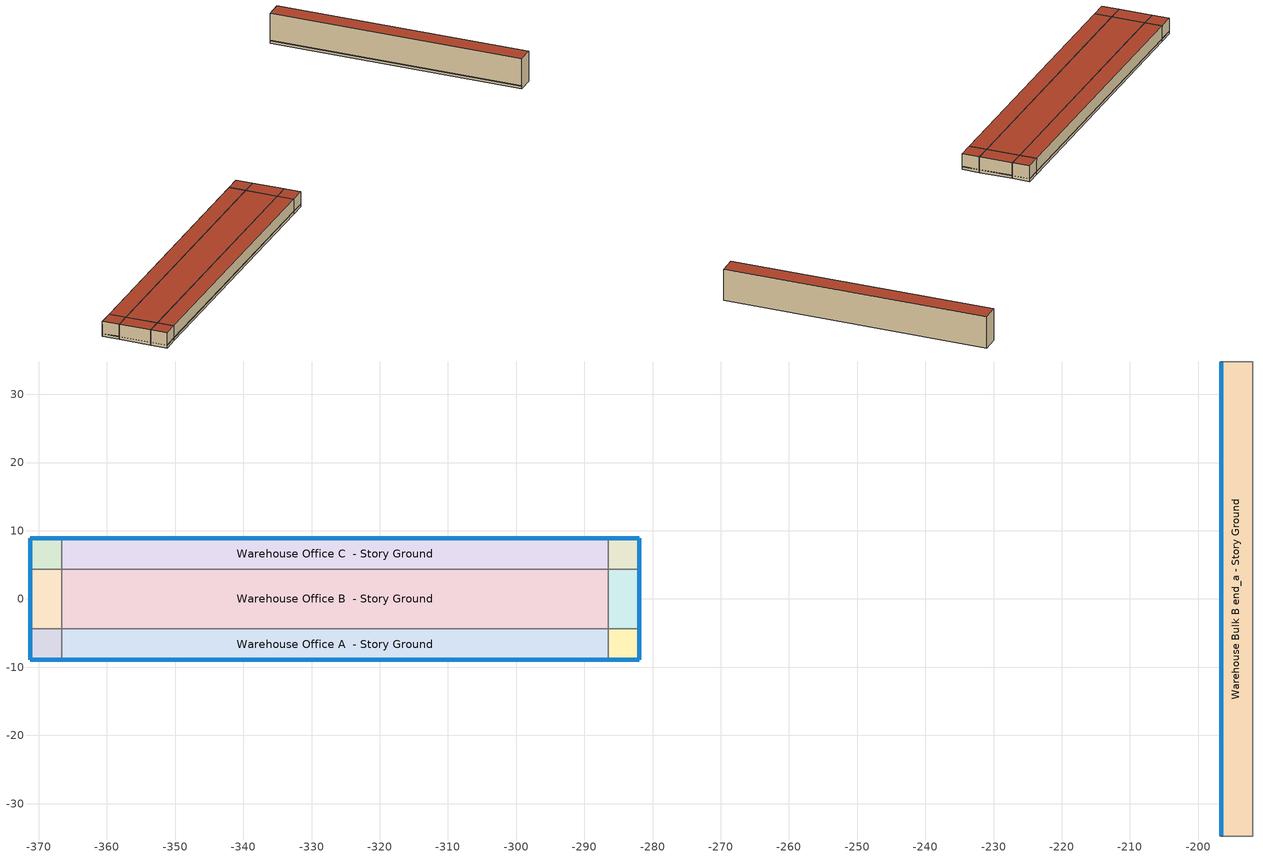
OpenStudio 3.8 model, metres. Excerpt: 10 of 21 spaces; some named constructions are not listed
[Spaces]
Warehouse Bulk B end_a - Story Ground
 floor ground (Foundation F 126 Perim 695 Area 31774): -196.6,-34.75 -196.6,34.75 -192.03,34.75 -192.03,-34.75 z0
 wall outside: -196.6,34.75 -196.6,-34.75 z0:8.53
 wall to Warehouse Bulk C end_a - Story Ground: -192.03,34.75 -196.6,34.75 z0:8.53
 wall to Warehouse Bulk B  - Story Ground: -192.03,-34.75 -192.03,34.75 z0:8.53
 wall to Warehouse Bulk A end_a - Story Ground: -196.6,-34.75 -192.03,-34.75 z0:8.53
 window (Window U-0.91 SHGC 0.68): -196.6,34.72 -196.6,-34.72 z0.76:0.85
 roof outside: -192.03,-34.75 -192.03,34.75 -196.6,34.75 -196.6,-34.75 z8.53
Warehouse Office A end_a - Story Ground
 floor ground (Foundation F 126 Perim 914 Area 209): -371.2,-8.93 -371.2,-4.35 -366.63,-4.35 -366.63,-8.93 z0
 wall outside: -371.2,-4.35 -371.2,-8.93 -366.63,-8.93 z0:4.27
 wall to Warehouse Office B end_a - Story Ground: -366.63,-4.35 -371.2,-4.35 z0:4.27
 wall to Warehouse Office A  - Story Ground: -366.63,-8.93 -366.63,-4.35 z0:4.27
 window (Window U-0.91 SHGC 0.68): -371.18,-8.93 -366.66,-8.93 / -371.2,-4.38 -371.2,-8.9 z0.76:0.81
 roof outside: -366.63,-8.93 -366.63,-4.35 -371.2,-4.35 -371.2,-8.93 z4.27
Warehouse Office B end_a - Story Ground
 floor ground (Foundation F 126 Perim 871 Area 3981): -371.2,-4.35 -371.2,4.35 -366.63,4.35 -366.63,-4.35 z0
 wall outside: -371.2,4.35 -371.2,-4.35 z0:4.27
 wall to Warehouse Office C end_a - Story Ground: -366.63,4.35 -371.2,4.35 z0:4.27
 wall to Warehouse Office B  - Story Ground: -366.63,-4.35 -366.63,4.35 z0:4.27
 window (Window U-0.91 SHGC 0.68): -371.2,4.33 -371.2,-4.33 z0.76:0.8
 roof outside: -366.63,-4.35 -366.63,4.35 -371.2,4.35 -371.2,-4.35 z4.27
Warehouse Office C end_a - Story Ground
 floor ground (Foundation F 126 Perim 914 Area 209): -371.2,4.35 -371.2,8.93 -366.63,8.93 -366.63,4.35 z0
 wall outside: -366.63,8.93 -371.2,8.93 -371.2,4.35 z0:4.27
 wall to Warehouse Office C  - Story Ground: -366.63,4.35 -366.63,8.93 z0:4.27
 window (Window U-0.91 SHGC 0.68): -371.2,8.9 -371.2,4.38 / -366.66,8.93 -371.18,8.93 z0.76:0.81
 roof outside: -366.63,4.35 -366.63,8.93 -371.2,8.93 -371.2,4.35 z4.27
Warehouse Office A  - Story Ground
 floor ground (Foundation F 126 Perim 8011 Area 36627): -366.63,-8.93 -366.63,-4.35 -286.52,-4.35 -286.52,-8.93 z0
 wall outside: -366.63,-8.93 -286.52,-8.93 z0:4.27
 wall to Warehouse Office B  - Story Ground: -286.52,-4.35 -366.63,-4.35 z0:4.27
 wall to Warehouse Office A end_b - Story Ground: -286.52,-8.93 -286.52,-4.35 z0:4.27
 window (Window U-0.91 SHGC 0.68): -366.61,-8.93 -286.55,-8.93 z0.76:0.8
 roof outside: -286.52,-8.93 -286.52,-4.35 -366.63,-4.35 -366.63,-8.93 z4.27
Warehouse Office B  - Story Ground
 floor ground (Foundation F 126 Perim 0 Area 69752): -366.63,-4.35 -366.63,4.35 -286.52,4.35 -286.52,-4.35 z0
 wall to Warehouse Office C  - Story Ground: -286.52,4.35 -366.63,4.35 z0:4.27
 wall to Warehouse Office B end_b - Story Ground: -286.52,-4.35 -286.52,4.35 z0:4.27
 roof outside: -286.52,-4.35 -286.52,4.35 -366.63,4.35 -366.63,-4.35 z4.27
Warehouse Office C  - Story Ground
 floor ground (Foundation F 126 Perim 8011 Area 36627): -366.63,4.35 -366.63,8.93 -286.52,8.93 -286.52,4.35 z0
 wall outside: -286.52,8.93 -366.63,8.93 z0:4.27
 wall to Warehouse Office C end_b - Story Ground: -286.52,4.35 -286.52,8.93 z0:4.27
 window (Window U-0.91 SHGC 0.68): -286.55,8.93 -366.61,8.93 z0.76:0.8
 roof outside: -286.52,4.35 -286.52,8.93 -366.63,8.93 -366.63,4.35 z4.27
Warehouse Office A end_b - Story Ground
 floor ground (Foundation F 126 Perim 914 Area 209): -286.52,-8.93 -286.52,-4.35 -281.95,-4.35 -281.95,-8.93 z0
 wall outside: -286.52,-8.93 -281.95,-8.93 -281.95,-4.35 z0:4.27
 wall to Warehouse Office B end_b - Story Ground: -281.95,-4.35 -286.52,-4.35 z0:4.27
 window (Window U-0.91 SHGC 0.68): -286.5,-8.93 -281.97,-8.93 / -281.95,-8.9 -281.95,-4.38 z0.76:0.81
 roof outside: -281.95,-8.93 -281.95,-4.35 -286.52,-4.35 -286.52,-8.93 z4.27
Warehouse Office B end_b - Story Ground
 floor ground (Foundation F 126 Perim 871 Area 3981): -286.52,-4.35 -286.52,4.35 -281.95,4.35 -281.95,-4.35 z0
 wall outside: -281.95,-4.35 -281.95,4.35 z0:4.27
 wall to Warehouse Office C end_b - Story Ground: -281.95,4.35 -286.52,4.35 z0:4.27
 window (Window U-0.91 SHGC 0.68): -281.95,-4.33 -281.95,4.33 z0.76:0.8
 roof outside: -281.95,-4.35 -281.95,4.35 -286.52,4.35 -286.52,-4.35 z4.27
Warehouse Office C end_b - Story Ground
 floor ground (Foundation F 126 Perim 914 Area 209): -286.52,4.35 -286.52,8.93 -281.95,8.93 -281.95,4.35 z0
 wall outside: -281.95,4.35 -281.95,8.93 -286.52,8.93 z0:4.27
 window (Window U-0.91 SHGC 0.68): -281.97,8.93 -286.5,8.93 / -281.95,4.38 -281.95,8.9 z0.76:0.81
 roof outside: -281.95,4.35 -281.95,8.93 -286.52,8.93 -286.52,4.35 z4.27
[SizingPeriod:DesignDay] Barometric Pressure {Pa}=101217; Wind Speed {m/s}=3.5; Wind Direction {deg}=30; Rain Indicator=No; Snow Indicator=No; Day of Month=21; Day Type=SummerDesignDay; Daylight Saving Time Indicator=No; Humidity Condition Type=Wetbulb; Dry-Bulb Temperature Range Modifier Type=DefaultMultipliers; Solar Model Indicator=ASHRAETau
Name | Maximum Dry-Bulb Temperature {C} | Daily Dry-Bulb Temperature Range {deltaC} | Month | Wetbulb or DewPoint at Maximum Dry-Bulb {C} | ASHRAE Clear Sky Optical Depth for Beam Irradiance | ASHRAE Clear Sky Optical Depth for Diffuse Irradiance
West Point Ls October .4% Condns DB=>MCWB 1 | 17.5 | 3.6 | 10 | 13.7 | 0.339 | 2.54
West Point Ls September .4% Condns DB=>MCWB 1 | 20.7 | 4.5 | 9 | 15.3 | 0.343 | 2.525
[Sizing:Zone] Zone Cooling Design Supply Air Temperature Input Method=SupplyAirTemperature; Zone Cooling Design Supply Air Temperature Difference {deltaC}=11.11; Zone Heating Design Supply Air Temperature Input Method=SupplyAirTemperature; Zone Heating Design Supply Air Temperature Difference {deltaC}=11.11; Zone Heating Design Supply Air Humidity Ratio {kg-H2O/kg-air}=0.008; Cooling Design Air Flow Method=DesignDay; Heating Design Air Flow Method=DesignDay; Account for Dedicated Outdoor Air System=No; Dedicated Outdoor Air System Control Strategy=NeutralSupplyAir; Dedicated Outdoor Air Low Setpoint Temperature for Design {C}=autosize; Dedicated Outdoor Air High Setpoint Temperature for Design {C}=autosize; Zone Load Sizing Method=Sensible Load Only No Latent Load; Zone Latent Cooling Design Supply Air Humidity Ratio Input Method=HumidityRatioDifference; Zone Cooling Design Supply Air Humidity Ratio Difference {kgWater/kgDryAir}=0.005; Zone Latent Heating Design Supply Air Humidity Ratio Input Method=HumidityRatioDifference; Zone Humidification Design Supply Air Humidity Ratio Difference {kgWater/kgDryAir}=0.005
Name | Zone Cooling Design Supply Air Temperature {C} | Zone Heating Design Supply Air Temperature {C} | Zone Cooling Design Supply Air Humidity Ratio {kg-H2O/kg-air}
Zone Warehouse Bulk A end_a - Story Ground; Zone Warehouse Bulk B end_a - Story Ground; Zone Warehouse Bulk C end_a - Story Ground; Zone Warehouse Bulk A  - Story Ground; Zone Warehouse Bulk B  - Story Ground; Zone Warehouse Bulk C  - Story Ground | 14 | 40 | 0.0085
Zone Warehouse Fine A  - Story Ground; Zone Warehouse Fine B  - Story Ground; Zone Warehouse Fine C  - Story Ground; Zone Warehouse Fine A end_b - Story Ground; Zone Warehouse Fine B end_b - Story Ground; Zone Warehouse Fine C end_b - Story Ground; Zone Warehouse Office A end_a - Story Ground; Zone Warehouse Office B end_a - Story Ground; Zone Warehouse Office C end_a - Story Ground; Zone Warehouse Office A  - Story Ground; Zone Warehouse Office B  - Story Ground; Zone Warehouse Office C  - Story Ground; Zone Warehouse Office A end_b - Story Ground; Zone Warehouse Office B end_b - Story Ground; Zone Warehouse Office C end_b - Story Ground | 13.8889 | 50 | 0.008
[Zone equipment]
Zone Warehouse Bulk A end_a - Story Ground: Zone Warehouse Bulk A end_a - Story Ground Electric Baseboard
Zone Warehouse Bulk B end_a - Story Ground: Zone Warehouse Bulk B end_a - Story Ground Electric Baseboard
Zone Warehouse Bulk C end_a - Story Ground: Zone Warehouse Bulk C end_a - Story Ground Electric Baseboard
Zone Warehouse Bulk A  - Story Ground: Zone Warehouse Bulk A  - Story Ground Electric Baseboard
Zone Warehouse Bulk B  - Story Ground: Zone Warehouse Bulk B  - Story Ground Electric Baseboard
Zone Warehouse Bulk C  - Story Ground: Zone Warehouse Bulk C  - Story Ground Electric Baseboard
Zone Warehouse Fine A  - Story Ground: Zone Warehouse Fine A  - Story Ground PTAC
Zone Warehouse Fine B  - Story Ground: Zone Warehouse Fine B  - Story Ground PTAC
Zone Warehouse Fine C  - Story Ground: Zone Warehouse Fine C  - Story Ground PTAC
Zone Warehouse Fine A end_b - Story Ground: Zone Warehouse Fine A end_b - Story Ground PTAC
Zone Warehouse Fine B end_b - Story Ground: Zone Warehouse Fine B end_b - Story Ground PTAC
Zone Warehouse Fine C end_b - Story Ground: Zone Warehouse Fine C end_b - Story Ground PTAC
Zone Warehouse Office A end_a - Story Ground: Zone Warehouse Office A end_a - Story Ground PTAC
Zone Warehouse Office B end_a - Story Ground: Zone Warehouse Office B end_a - Story Ground PTAC
Zone Warehouse Office C end_a - Story Ground: Zone Warehouse Office C end_a - Story Ground PTAC
Zone Warehouse Office A  - Story Ground: Zone Warehouse Office A  - Story Ground PTAC
Zone Warehouse Office B  - Story Ground: Zone Warehouse Office B  - Story Ground PTAC
Zone Warehouse Office C  - Story Ground: Zone Warehouse Office C  - Story Ground PTAC
Zone Warehouse Office A end_b - Story Ground: Zone Warehouse Office A end_b - Story Ground PTAC
Zone Warehouse Office B end_b - Story Ground: Zone Warehouse Office B end_b - Story Ground PTAC
Zone Warehouse Office C end_b - Story Ground: Zone Warehouse Office C end_b - Story Ground PTAC
[Fan:OnOff] Availability Schedule=Always On Discrete; Fan Total Efficiency=0.1595; Pressure Rise {Pa}=331.288; Motor Efficiency=0.29; Motor In Airstream Fraction=1
Name | Maximum Flow Rate {m3/s} | Fan Power Ratio Function of Speed Ratio Curve | Fan Efficiency Ratio Function of Speed Ratio Curve
Zone Warehouse Fine A  - Story Ground PTAC Fan | 1.38707 | Fan On Off Power Curve | Fan On Off Efficiency Curve
Zone Warehouse Fine A end_b - Story Ground PTAC Fan | 0.066348 | Fan On Off Power Curve 1 | Fan On Off Efficiency Curve 1
Zone Warehouse Fine B  - Story Ground PTAC Fan | 7.43115 | Fan On Off Power Curve 2 | Fan On Off Efficiency Curve 2
Zone Warehouse Fine B end_b - Story Ground PTAC Fan | 0.576168 | Fan On Off Power Curve 3 | Fan On Off Efficiency Curve 3
Zone Warehouse Fine C  - Story Ground PTAC Fan | 1.57636 | Fan On Off Power Curve 4 | Fan On Off Efficiency Curve 4
Zone Warehouse Fine C end_b - Story Ground PTAC Fan | 0.0663225 | Fan On Off Power Curve 5 | Fan On Off Efficiency Curve 5
Zone Warehouse Office A  - Story Ground PTAC Fan | 2.59584 | Fan On Off Power Curve 6 | Fan On Off Efficiency Curve 6
Zone Warehouse Office A end_a - Story Ground PTAC Fan | 0.165747 | Fan On Off Power Curve 7 | Fan On Off Efficiency Curve 7
Zone Warehouse Office A end_b - Story Ground PTAC Fan | 0.134652 | Fan On Off Power Curve 8 | Fan On Off Efficiency Curve 8
Zone Warehouse Office B  - Story Ground PTAC Fan | 4.19117 | Fan On Off Power Curve 9 | Fan On Off Efficiency Curve 9
Zone Warehouse Office B end_a - Story Ground PTAC Fan | 0.285594 | Fan On Off Power Curve 10 | Fan On Off Efficiency Curve 10
Zone Warehouse Office B end_b - Story Ground PTAC Fan | 0.222569 | Fan On Off Power Curve 11 | Fan On Off Efficiency Curve 11
Zone Warehouse Office C  - Story Ground PTAC Fan | 2.35641 | Fan On Off Power Curve 12 | Fan On Off Efficiency Curve 12
Zone Warehouse Office C end_a - Story Ground PTAC Fan | 0.163547 | Fan On Off Power Curve 13 | Fan On Off Efficiency Curve 13
Zone Warehouse Office C end_b - Story Ground PTAC Fan | 0.129718 | Fan On Off Power Curve 14 | Fan On Off Efficiency Curve 14
[Coil:Heating:Electric] Availability Schedule=Always On Discrete; Efficiency=1
Name | Nominal Capacity {W}
Zone Warehouse Fine A  - Story Ground PTAC Electric Htg Coil | 42239.1
Zone Warehouse Fine A end_b - Story Ground PTAC Electric Htg Coil | 2871.97
Zone Warehouse Fine B  - Story Ground PTAC Electric Htg Coil | 224549
Zone Warehouse Fine B end_b - Story Ground PTAC Electric Htg Coil | 25678.3
Zone Warehouse Fine C  - Story Ground PTAC Electric Htg Coil | 42215.1
Zone Warehouse Fine C end_b - Story Ground PTAC Electric Htg Coil | 2870.91
Zone Warehouse Office A  - Story Ground PTAC Electric Htg Coil | 37073
Zone Warehouse Office A end_a - Story Ground PTAC Electric Htg Coil | 3057.66
Zone Warehouse Office A end_b - Story Ground PTAC Electric Htg Coil; Zone Warehouse Office C end_a - Story Ground PTAC Electric Htg Coil | 3057.42
Zone Warehouse Office B  - Story Ground PTAC Electric Htg Coil | 43869
Zone Warehouse Office B end_a - Story Ground PTAC Electric Htg Coil | 4284.43
Zone Warehouse Office B end_b - Story Ground PTAC Electric Htg Coil | 4283.97
Zone Warehouse Office C  - Story Ground PTAC Electric Htg Coil | 37068.8
Zone Warehouse Office C end_b - Story Ground PTAC Electric Htg Coil | 3057.18
[Coil:Cooling:DX:SingleSpeed] Availability Schedule=Always On Discrete; Rated Evaporator Fan Power Per Volume Flow Rate 2017 {W/(m3/s)}=773.3; Rated Evaporator Fan Power Per Volume Flow Rate 2023 {W/(m3/s)}=934.4; Total Cooling Capacity Function of Temperature Curve=PSZ-Fine Storage DX Coil Cap-FT; Total Cooling Capacity Function of Flow Fraction Curve=DX Coil Cap-FF; Energy Input Ratio Function of Temperature Curve=PSZ-AC DX Coil EIR-FT; Energy Input Ratio Function of Flow Fraction Curve=Split DX Coil EIR-FF; Part Load Fraction Correlation Curve=HPACCOOLPLFFPLR; Minimum Outdoor Dry-Bulb Temperature for Compressor Operation {C}=-25; Nominal Time for Condensate Removal to Begin {s}=0; Ratio of Initial Moisture Evaporation Rate and Steady State Latent Capacity=0; Maximum Cycling Rate {cycles/hr}=0; Latent Capacity Time Constant {s}=0; Condenser Type=AirCooled; Evaporative Condenser Effectiveness=0.9; Evaporative Condenser Air Flow Rate {m3/s}=autosize; Evaporative Condenser Pump Rated Power Consumption {W}=autosize; Crankcase Heater Capacity {W}=0; Maximum Outdoor Dry-Bulb Temperature for Crankcase Heater Operation {C}=10; Basin Heater Capacity {W/K}=0; Basin Heater Setpoint Temperature {C}=2
Name | Rated Total Cooling Capacity {W} | Rated Sensible Heat Ratio | Rated COP {W/W} | Rated Air Flow Rate {m3/s}
Zone Warehouse Fine A  - Story Ground PTAC 1spd DX AC Clg Coil 103kBtu/hr 7.6EER 105kBtu/hr 9.3EER | 24562.1 | 0.80069 | 3.23281 | 1.38707
Zone Warehouse Fine A end_b - Story Ground PTAC 1spd DX AC Clg Coil 3kBtu/hr 8.9EER 4kBtu/hr 11.7EER | 1216.22 | 0.800007 | 4.0319 | 0.066348
Zone Warehouse Fine B  - Story Ground PTAC 1spd DX AC Clg Coil 574kBtu/hr 7.6EER 698kBtu/hr 9.3EER | 131076 | 0.800037 | 3.23281 | 7.43115
Zone Warehouse Fine B end_b - Story Ground PTAC 1spd DX AC Clg Coil 28kBtu/hr 7.6EER 32kBtu/hr 9.3EER | 10288.5 | 0.800822 | 3.23281 | 0.576168
Zone Warehouse Fine C  - Story Ground PTAC 1spd DX AC Clg Coil 110kBtu/hr 7.6EER 115kBtu/hr 9.3EER | 27662.2 | 0.800817 | 3.23281 | 1.57636
Zone Warehouse Fine C end_b - Story Ground PTAC 1spd DX AC Clg Coil 4kBtu/hr 8.9EER 4kBtu/hr 11.7EER | 1191.83 | 0.800671 | 4.0319 | 0.0663225
Zone Warehouse Office A  - Story Ground PTAC 1spd DX AC Clg Coil 167kBtu/hr 7.6EER 181kBtu/hr 9.3EER | 42970.3 | 0.800655 | 3.23281 | 2.59584
Zone Warehouse Office A end_a - Story Ground PTAC 1spd DX AC Clg Coil 11kBtu/hr 8.3EER 11kBtu/hr 10.4EER | 2743.7 | 0.800655 | 3.59304 | 0.165747
Zone Warehouse Office A end_b - Story Ground PTAC 1spd DX AC Clg Coil 9kBtu/hr 8.5EER 10kBtu/hr 10.9EER | 2228.96 | 0.800655 | 3.75737 | 0.134652
Zone Warehouse Office B  - Story Ground PTAC 1spd DX AC Clg Coil 255kBtu/hr 7.6EER 311kBtu/hr 9.3EER | 69378.7 | 0.800655 | 3.23281 | 4.19117
Zone Warehouse Office B end_a - Story Ground PTAC 1spd DX AC Clg Coil 19kBtu/hr 7.6EER 20kBtu/hr 9.3EER | 4727.6 | 0.800655 | 3.23281 | 0.285594
Zone Warehouse Office B end_b - Story Ground PTAC 1spd DX AC Clg Coil 14kBtu/hr 7.8EER 17kBtu/hr 9.3EER | 3684.3 | 0.800655 | 3.23281 | 0.222569
Zone Warehouse Office C  - Story Ground PTAC 1spd DX AC Clg Coil 157kBtu/hr 7.6EER 165kBtu/hr 9.3EER | 39007 | 0.800655 | 3.23281 | 2.35641
Zone Warehouse Office C end_a - Story Ground PTAC 1spd DX AC Clg Coil 11kBtu/hr 8.3EER 11kBtu/hr 10.5EER | 2707.29 | 0.800655 | 3.62337 | 0.163547
Zone Warehouse Office C end_b - Story Ground PTAC 1spd DX AC Clg Coil 9kBtu/hr 8.6EER 9kBtu/hr 11.0EER | 2147.29 | 0.800655 | 3.81446 | 0.129718
[ZoneHVAC:PackagedTerminalAirConditioner] Availability Schedule=Always On Discrete; No Load Supply Air Flow Rate Control Set To Low Speed=Yes; Fan Placement=DrawThrough; Supply Air Fan Operating Mode Schedule=Always Off Discrete
Name | Supply Air Flow Rate During Cooling Operation {m3/s} | Supply Air Flow Rate During Heating Operation {m3/s} | Supply Air Flow Rate When No Cooling or Heating is Needed {m3/s} | Outdoor Air Flow Rate During Cooling Operation {m3/s} | Outdoor Air Flow Rate During Heating Operation {m3/s} | Outdoor Air Flow Rate When No Cooling or Heating is Needed {m3/s} | Supply Air Fan | Heating Coil | Cooling Coil
Zone Warehouse Fine A  - Story Ground PTAC | 1.38707 | 1.38707 | 1.38707 | 0.133072 | 0.133072 | 0.133072 | Zone Warehouse Fine A  - Story Ground PTAC Fan | Zone Warehouse Fine A  - Story Ground PTAC Electric Htg Coil | Zone Warehouse Fine A  - Story Ground PTAC 1spd DX AC Clg Coil 103kBtu/hr 7.6EER 105kBtu/hr 9.3EER
Zone Warehouse Fine A end_b - Story Ground PTAC | 0.066348 | 0.066348 | 0.066348 | 0.00530941 | 0.00530941 | 0.00530941 | Zone Warehouse Fine A end_b - Story Ground PTAC Fan | Zone Warehouse Fine A end_b - Story Ground PTAC Electric Htg Coil | Zone Warehouse Fine A end_b - Story Ground PTAC 1spd DX AC Clg Coil 3kBtu/hr 8.9EER 4kBtu/hr 11.7EER
Zone Warehouse Fine B  - Story Ground PTAC | 7.43115 | 7.43115 | 7.43115 | 2.0228 | 2.0228 | 2.0228 | Zone Warehouse Fine B  - Story Ground PTAC Fan | Zone Warehouse Fine B  - Story Ground PTAC Electric Htg Coil | Zone Warehouse Fine B  - Story Ground PTAC 1spd DX AC Clg Coil 574kBtu/hr 7.6EER 698kBtu/hr 9.3EER
Zone Warehouse Fine B end_b - Story Ground PTAC | 0.576168 | 0.576168 | 0.576168 | 0.0807071 | 0.0807071 | 0.0807071 | Zone Warehouse Fine B end_b - Story Ground PTAC Fan | Zone Warehouse Fine B end_b - Story Ground PTAC Electric Htg Coil | Zone Warehouse Fine B end_b - Story Ground PTAC 1spd DX AC Clg Coil 28kBtu/hr 7.6EER 32kBtu/hr 9.3EER
Zone Warehouse Fine C  - Story Ground PTAC | 1.57636 | 1.57636 | 1.57636 | 0.133072 | 0.133072 | 0.133072 | Zone Warehouse Fine C  - Story Ground PTAC Fan | Zone Warehouse Fine C  - Story Ground PTAC Electric Htg Coil | Zone Warehouse Fine C  - Story Ground PTAC 1spd DX AC Clg Coil 110kBtu/hr 7.6EER 115kBtu/hr 9.3EER
Zone Warehouse Fine C end_b - Story Ground PTAC | 0.0663225 | 0.0663225 | 0.0663225 | 0.00530941 | 0.00530941 | 0.00530941 | Zone Warehouse Fine C end_b - Story Ground PTAC Fan | Zone Warehouse Fine C end_b - Story Ground PTAC Electric Htg Coil | Zone Warehouse Fine C end_b - Story Ground PTAC 1spd DX AC Clg Coil 4kBtu/hr 8.9EER 4kBtu/hr 11.7EER
Zone Warehouse Office A  - Story Ground PTAC | 2.59584 | 2.59584 | 2.59584 | 0.0729369 | 0.0729369 | 0.0729369 | Zone Warehouse Office A  - Story Ground PTAC Fan | Zone Warehouse Office A  - Story Ground PTAC Electric Htg Coil | Zone Warehouse Office A  - Story Ground PTAC 1spd DX AC Clg Coil 167kBtu/hr 7.6EER 181kBtu/hr 9.3EER
Zone Warehouse Office A end_a - Story Ground PTAC | 0.165747 | 0.165747 | 0.165747 | 0.00416258 | 0.00416258 | 0.00416258 | Zone Warehouse Office A end_a - Story Ground PTAC Fan | Zone Warehouse Office A end_a - Story Ground PTAC Electric Htg Coil | Zone Warehouse Office A end_a - Story Ground PTAC 1spd DX AC Clg Coil 11kBtu/hr 8.3EER 11kBtu/hr 10.4EER
Zone Warehouse Office A end_b - Story Ground PTAC | 0.134652 | 0.134652 | 0.134652 | 0.00416258 | 0.00416258 | 0.00416258 | Zone Warehouse Office A end_b - Story Ground PTAC Fan | Zone Warehouse Office A end_b - Story Ground PTAC Electric Htg Coil | Zone Warehouse Office A end_b - Story Ground PTAC 1spd DX AC Clg Coil 9kBtu/hr 8.5EER 10kBtu/hr 10.9EER
Zone Warehouse Office B  - Story Ground PTAC | 4.19117 | 4.19117 | 4.19117 | 0.138902 | 0.138902 | 0.138902 | Zone Warehouse Office B  - Story Ground PTAC Fan | Zone Warehouse Office B  - Story Ground PTAC Electric Htg Coil | Zone Warehouse Office B  - Story Ground PTAC 1spd DX AC Clg Coil 255kBtu/hr 7.6EER 311kBtu/hr 9.3EER
Zone Warehouse Office B end_a - Story Ground PTAC | 0.285594 | 0.285594 | 0.285594 | 0.00792727 | 0.00792727 | 0.00792727 | Zone Warehouse Office B end_a - Story Ground PTAC Fan | Zone Warehouse Office B end_a - Story Ground PTAC Electric Htg Coil | Zone Warehouse Office B end_a - Story Ground PTAC 1spd DX AC Clg Coil 19kBtu/hr 7.6EER 20kBtu/hr 9.3EER
Zone Warehouse Office B end_b - Story Ground PTAC | 0.222569 | 0.222569 | 0.222569 | 0.00792727 | 0.00792727 | 0.00792727 | Zone Warehouse Office B end_b - Story Ground PTAC Fan | Zone Warehouse Office B end_b - Story Ground PTAC Electric Htg Coil | Zone Warehouse Office B end_b - Story Ground PTAC 1spd DX AC Clg Coil 14kBtu/hr 7.8EER 17kBtu/hr 9.3EER
Zone Warehouse Office C  - Story Ground PTAC | 2.35641 | 2.35641 | 2.35641 | 0.0729369 | 0.0729369 | 0.0729369 | Zone Warehouse Office C  - Story Ground PTAC Fan | Zone Warehouse Office C  - Story Ground PTAC Electric Htg Coil | Zone Warehouse Office C  - Story Ground PTAC 1spd DX AC Clg Coil 157kBtu/hr 7.6EER 165kBtu/hr 9.3EER
Zone Warehouse Office C end_a - Story Ground PTAC | 0.163547 | 0.163547 | 0.163547 | 0.00416258 | 0.00416258 | 0.00416258 | Zone Warehouse Office C end_a - Story Ground PTAC Fan | Zone Warehouse Office C end_a - Story Ground PTAC Electric Htg Coil | Zone Warehouse Office C end_a - Story Ground PTAC 1spd DX AC Clg Coil 11kBtu/hr 8.3EER 11kBtu/hr 10.5EER
Zone Warehouse Office C end_b - Story Ground PTAC | 0.129718 | 0.129718 | 0.129718 | 0.00416258 | 0.00416258 | 0.00416258 | Zone Warehouse Office C end_b - Story Ground PTAC Fan | Zone Warehouse Office C end_b - Story Ground PTAC Electric Htg Coil | Zone Warehouse Office C end_b - Story Ground PTAC 1spd DX AC Clg Coil 9kBtu/hr 8.6EER 9kBtu/hr 11.0EER
[ZoneHVAC:Baseboard:Convective:Electric] Availability Schedule=Always On Discrete; Efficiency=1
Name | Nominal Capacity {W}
Zone Warehouse Bulk A  - Story Ground Electric Baseboard | 86848.6
Zone Warehouse Bulk A end_a - Story Ground Electric Baseboard | 2666.06
Zone Warehouse Bulk B  - Story Ground Electric Baseboard | 348070
Zone Warehouse Bulk B end_a - Story Ground Electric Baseboard | 22570.4
Zone Warehouse Bulk C  - Story Ground Electric Baseboard | 86794.1
Zone Warehouse Bulk C end_a - Story Ground Electric Baseboard | 2664.99
[Schedule:Ruleset]
Name | Default Day Schedule | Summer Design Day Schedule | Winter Design Day Schedule
Warehouse Bldg Occ | Warehouse Bldg Occ Default | Warehouse Bldg Occ Summer Design Day | Warehouse Bldg Occ Winter Design Day
Warehouse Activity | Warehouse Activity Default | Warehouse Activity Summer Design Day | Warehouse Activity Winter Design Day
Warehouse BLDG_LIGHT_STORAGE_SCH | Warehouse BLDG_LIGHT_STORAGE_SCH Default | Warehouse BLDG_LIGHT_STORAGE_SCH Summer Design Day | Warehouse BLDG_LIGHT_STORAGE_SCH Winter Design Day
Warehouse Bldg Equip | Warehouse Bldg Equip Default | Warehouse Bldg Equip Summer Design Day | Warehouse Bldg Equip Winter Design Day
Clothing Schedule | Clothing Schedule Default Winter Clothes
Warehouse BLDG_LIGHT_OFFICE_SCH | Warehouse BLDG_LIGHT_OFFICE_SCH Default | Warehouse BLDG_LIGHT_OFFICE_SCH Summer Design Day | Warehouse BLDG_LIGHT_OFFICE_SCH Winter Design Day
Warehouse Office_Plug_SCH | Warehouse Office_Plug_SCH Default | Warehouse Office_Plug_SCH Summer Design Day | Warehouse Office_Plug_SCH Winter Design Day
Warehouse Cooling Setpoint | Warehouse Cooling Setpoint Default | Warehouse Cooling Setpoint Summer Design Day
[Schedule:Day]
Warehouse Bldg Occ Default: Average, 2, 30, 0, 2, 45, 0.0375, 3, 0, 0.075, 3, 15, 0.1125, 3, 30, 0.15, 3, 45, 0.2875, 4, 0, 0.425, 4, 15, 0.5625, 4, 30, 0.7, 4, 45, 0.75, 5, 0, 0.8, 5, 15, 0.85, 5, 30, 0.9, 10, 7, 0.9, 10, 22, 0.8, 10, 37, 0.7, 10, 52, 0.6, 11, 7, 0.5, 11, 22, 0.5875, 11, 37, 0.675, 11, 52, 0.7625, 12, 7, 0.85, 16, 45, 0.85, 17, 0, 0.6875, 17, 15, 0.525, 17, 30, 0.3625, 17, 45, 0.2, 18, 0, 0.15, 18, 15, 0.1, 18, 30, 0.05, 18, 45, 0, 24, 0, 0
Warehouse Bldg Occ Summer Design Day; Warehouse BLDG_LIGHT_STORAGE_SCH Summer Design Day; Always On Default; Clothing Schedule Default Winter Clothes; Warehouse BLDG_LIGHT_OFFICE_SCH Summer Design Day; Warehouse Office_Plug_SCH Summer Design Day: 24, 0, 1
Warehouse Bldg Occ Winter Design Day; Warehouse BLDG_LIGHT_STORAGE_SCH Winter Design Day; Work Efficiency Schedule Default; Warehouse BLDG_LIGHT_OFFICE_SCH Winter Design Day; Warehouse Office_Plug_SCH Winter Design Day: 24, 0, 0
Warehouse Bldg Occ WntrDsn|Wknd Day: Average, 10, 0, 0, 24, 0, 0
Warehouse Activity Default; autogen Warehouse Activity 0_day_sch: Average, 24, 0, 120
Warehouse Activity Winter Design Day; Warehouse Activity Summer Design Day: 24, 0, 120
Warehouse BLDG_LIGHT_STORAGE_SCH Default: Average, 10, 0, 0.1, 24, 0, 0.1
Warehouse BLDG_LIGHT_STORAGE_SCH Wkdy Day: Average, 2, 30, 0.1, 2, 45, 0.225, 3, 0, 0.35, 3, 15, 0.475, 3, 30, 0.6, 3, 45, 0.6375, 4, 0, 0.675, 4, 15, 0.7125, 4, 30, 0.75, 4, 45, 0.775, 5, 0, 0.8, 5, 15, 0.825, 5, 30, 0.85, 16, 45, 0.85, 17, 0, 0.825, 17, 15, 0.8, 17, 30, 0.775, 17, 45, 0.75, 18, 0, 0.7125, 18, 15, 0.675, 18, 30, 0.6375, 18, 45, 0.6, 19, 0, 0.475, 19, 15, 0.35, 19, 30, 0.225, 19, 45, 0.1, 24, 0, 0.1
Warehouse Bldg Equip Default: Average, 4, 0, 0.25, 18, 15, 1, 24, 0, 0.25
Warehouse Bldg Equip Summer Design Day; Warehouse Bldg Equip Winter Design Day: 8, 0, 0.25, 17, 0, 1, 24, 0, 0.25
Warehouse Bldg Equip Wknd|Hol Day: Average, 10, 0, 0.25, 24, 0, 0.25
Clothing Schedule Summer Clothes: 24, 0, 0.5
Air Velocity Schedule Default: 24, 0, 0.2
Warehouse BLDG_LIGHT_OFFICE_SCH Default: Average, 10, 0, 0.18, 24, 0, 0.18
Warehouse BLDG_LIGHT_OFFICE_SCH Wkdy Day: Average, 1, 30, 0.18, 1, 45, 0.184186, 2, 0, 0.188371, 2, 15, 0.192556, 2, 30, 0.196742, 2, 45, 0.237373, 3, 0, 0.278005, 3, 15, 0.318636, 3, 30, 0.359268, 3, 45, 0.434115, 4, 0, 0.508963, 4, 15, 0.583811, 4, 30, 0.658658, 10, 7, 0.658658, 10, 22, 0.639412, 10, 37, 0.620165, 10, 52, 0.600919, 11, 7, 0.581672, 11, 22, 0.600919, 11, 37, 0.620165, 11, 52, 0.639412, 12, 7, 0.658658, 17, 45, 0.658658, 18, 0, 0.624442, 18, 15, 0.590226, 18, 30, 0.55601, 18, 45, 0.521794, 19, 0, 0.436345, 19, 15, 0.350897, 19, 30, 0.265448, 19, 45, 0.18, 24, 0, 0.18
Warehouse Office_Plug_SCH Default: Average, 10, 0, 0.25545, 24, 0, 0.25545
Warehouse Office_Plug_SCH Wkdy Day: Average, 1, 30, 0.25545, 1, 45, 0.264289, 2, 0, 0.273128, 2, 15, 0.281967, 2, 30, 0.290807, 2, 45, 0.339274, 3, 0, 0.387742, 3, 15, 0.43621, 3, 30, 0.484677, 3, 45, 0.605847, 4, 0, 0.727016, 4, 15, 0.848186, 4, 30, 0.969355, 17, 45, 0.969355, 18, 0, 0.848186, 18, 15, 0.727016, 18, 30, 0.605847, 18, 45, 0.484677, 19, 0, 0.427371, 19, 15, 0.370064, 19, 30, 0.312757, 19, 45, 0.25545, 24, 0, 0.25545
Warehouse HtgSetp Sat Day: Average, 4, 0, 21.1, 16, 0, 15.6, 24, 0, 21.1
Warehouse HtgSetp Sun Day: Average, 10, 0, 15.6, 24, 0, 15.6
Warehouse Cooling Setpoint Default: Average, 10, 0, 29.5556, 24, 0, 29.5556
Warehouse Cooling Setpoint Sat Day: Average, 2, 0, 24, 18, 0, 29.5556, 24, 0, 24
Warehouse Cooling Setpoint Summer Design Day: 6, 0, 30, 17, 0, 24, 24, 0, 30
Warehouse Cooling Setpoint Wkdy|SmrDsn Day: Average, 2, 0, 29.5556, 18, 15, 24, 24, 0, 29.5556
Building Hours of Operation NonResidential Sunday; Building Hours of Operation NonResidential Sunday 1: 10, 0, 0, 15, 45, 1, 24, 0, 0
autogen Warehouse ClgSetp BulkStorage 0_day_sch: Average, 24, 0, 50
autogen Warehouse ClgSetp FineStorage 0_day_sch: Average, 24, 0, 26.7
autogen Warehouse HtgSetp BulkStorage 0_day_sch; autogen Warehouse HtgSetp FineStorage 0_day_sch: Average, 24, 0, 16.1111
Infiltration HVAC Off Schedule Schedule Day 0 1: 10, 0, 1, 15, 45, 0, 24, 0, 1
[Schedule:Rule]
Schedule Rule 1: Schedule Ruleset=Warehouse Bldg Occ; Rule Order=0; Day Schedule=Warehouse Bldg Occ WntrDsn|Wknd Day; Apply Sunday=Yes; Apply Saturday=Yes; Date Specification Type=DateRange; Start Month=1; Start Day=1; End Month=12; End Day=31
Schedule Rule 2: Schedule Ruleset=Warehouse BLDG_LIGHT_STORAGE_SCH; Rule Order=0; Day Schedule=Warehouse BLDG_LIGHT_STORAGE_SCH Wkdy Day; Date Specification Type=DateRange; Start Month=1; Start Day=1; End Month=12; End Day=31; Apply Monday=Yes; Apply Tuesday=Yes; Apply Wednesday=Yes; Apply Thursday=Yes; Apply Friday=Yes
Schedule Rule 4: Schedule Ruleset=Warehouse Bldg Equip; Rule Order=0; Day Schedule=Warehouse Bldg Equip Wknd|Hol Day; Apply Sunday=Yes; Apply Saturday=Yes; Date Specification Type=DateRange; Start Month=1; Start Day=1; End Month=12; End Day=31
Schedule Rule 5: Schedule Ruleset=Clothing Schedule; Rule Order=0; Day Schedule=Clothing Schedule Summer Clothes; Date Specification Type=DateRange; Start Month=5; Start Day=1; End Month=9; End Day=30
Schedule Rule 6: Schedule Ruleset=Warehouse BLDG_LIGHT_OFFICE_SCH; Rule Order=0; Day Schedule=Warehouse BLDG_LIGHT_OFFICE_SCH Wkdy Day; Date Specification Type=DateRange; Start Month=1; Start Day=1; End Month=12; End Day=31; Apply Monday=Yes; Apply Tuesday=Yes; Apply Wednesday=Yes; Apply Thursday=Yes; Apply Friday=Yes
Schedule Rule 7: Schedule Ruleset=Warehouse Office_Plug_SCH; Rule Order=0; Day Schedule=Warehouse Office_Plug_SCH Wkdy Day; Date Specification Type=DateRange; Start Month=1; Start Day=1; End Month=12; End Day=31; Apply Monday=Yes; Apply Tuesday=Yes; Apply Wednesday=Yes; Apply Thursday=Yes; Apply Friday=Yes
Schedule Rule 10: Schedule Ruleset=Warehouse Cooling Setpoint; Rule Order=1; Day Schedule=Warehouse Cooling Setpoint Sat Day; Apply Saturday=Yes; Date Specification Type=DateRange; Start Month=1; Start Day=1; End Month=12; End Day=31
Schedule Rule 11: Schedule Ruleset=Warehouse Cooling Setpoint; Rule Order=0; Day Schedule=Warehouse Cooling Setpoint Wkdy|SmrDsn Day; Date Specification Type=DateRange; Start Month=1; Start Day=1; End Month=12; End Day=31; Apply Monday=Yes; Apply Tuesday=Yes; Apply Wednesday=Yes; Apply Thursday=Yes; Apply Friday=Yes
autogen Warehouse Activity 0: Schedule Ruleset=Warehouse Activity; Rule Order=0; Day Schedule=autogen Warehouse Activity 0_day_sch; Apply Sunday=Yes; Apply Saturday=Yes; Date Specification Type=SpecificDates; Apply Monday=Yes; Apply Tuesday=Yes; Apply Wednesday=Yes; Apply Thursday=Yes; Apply Friday=Yes; Specific Month 1=1; Specific Day 1=6; Specific Month 2=1; Specific Day 2=7; Specific Month 3=1; Specific Day 3=13; Specific Month 4=1; Specific Day 4=14; Specific Month 5=1; Specific Day 5=20; Specific Month 6=1; Specific Day 6=21; Specific Month 7=1; Specific Day 7=27; Specific Month 8=1; Specific Day 8=28; Specific Month 9=2; Specific Day 9=3; Specific Month 10=2; Specific Day 10=4; Specific Month 11=2; Specific Day 11=10; Specific Month 12=2; Specific Day 12=11; Specific Month 13=2; Specific Day 13=17; Specific Month 14=2; Specific Day 14=18; Specific Month 15=2; Specific Day 15=24; Specific Month 16=2; Specific Day 16=25; Specific Month 17=3; Specific Day 17=3; Specific Month 18=3; Specific Day 18=4; Specific Month 19=3; Specific Day 19=10; Specific Month 20=3; Specific Day 20=11; Specific Month 21=3; Specific Day 21=17; Specific Month 22=3; Specific Day 22=18; Specific Month 23=3; Specific Day 23=24; Specific Month 24=3; Specific Day 24=25; Specific Month 25=3; Specific Day 25=31; Specific Month 26=4; Specific Day 26=1; Specific Month 27=4; Specific Day 27=7; Specific Month 28=4; Specific Day 28=8; Specific Month 29=4; Specific Day 29=14; Specific Month 30=4; Specific Day 30=15; Specific Month 31=4; Specific Day 31=21; Specific Month 32=4; Specific Day 32=22; Specific Month 33=4; Specific Day 33=28; Specific Month 34=4; Specific Day 34=29; Specific Month 35=5; Specific Day 35=5; Specific Month 36=5; Specific Day 36=6; Specific Month 37=5; Specific Day 37=12; Specific Month 38=5; Specific Day 38=13; Specific Month 39=5; Specific Day 39=19; Specific Month 40=5; Specific Day 40=20; Specific Month 41=5; Specific Day 41=26; Specific Month 42=5; Specific Day 42=27; Specific Month 43=6; Specific Day 43=2; Specific Month 44=6; Specific Day 44=3; Specific Month 45=6; Specific Day 45=9; Specific Month 46=6; Specific Day 46=10; Specific Month 47=6; Specific Day 47=16; Specific Month 48=6; Specific Day 48=17; Specific Month 49=6; Specific Day 49=23; Specific Month 50=6; Specific Day 50=24; Specific Month 51=6; Specific Day 51=30; Specific Month 52=7; Specific Day 52=1; Specific Month 53=7; Specific Day 53=7; Specific Month 54=7; Specific Day 54=8; Specific Month 55=7; Specific Day 55=14; Specific Month 56=7; Specific Day 56=15; Specific Month 57=7; Specific Day 57=21; Specific Month 58=7; Specific Day 58=22; Specific Month 59=7; Specific Day 59=28; Specific Month 60=7; Specific Day 60=29; Specific Month 61=8; Specific Day 61=4; Specific Month 62=8; Specific Day 62=5; Specific Month 63=8; Specific Day 63=11; Specific Month 64=8; Specific Day 64=12; Specific Month 65=8; Specific Day 65=18; Specific Month 66=8; Specific Day 66=19; Specific Month 67=8; Specific Day 67=25; Specific Month 68=8; Specific Day 68=26; Specific Month 69=9; Specific Day 69=1; Specific Month 70=9; Specific Day 70=2; Specific Month 71=9; Specific Day 71=8; Specific Month 72=9; Specific Day 72=9; Specific Month 73=9; Specific Day 73=15; Specific Month 74=9; Specific Day 74=16; Specific Month 75=9; Specific Day 75=22; Specific Month 76=9; Specific Day 76=23; Specific Month 77=9; Specific Day 77=29; Specific Month 78=9; Specific Day 78=30; Specific Month 79=10; Specific Day 79=6; Specific Month 80=10; Specific Day 80=7; Specific Month 81=10; Specific Day 81=13; Specific Month 82=10; Specific Day 82=14; Specific Month 83=10; Specific Day 83=20; Specific Month 84=10; Specific Day 84=21; Specific Month 85=10; Specific Day 85=27; Specific Month 86=10; Specific Day 86=28; Specific Month 87=11; Specific Day 87=3; Specific Month 88=11; Specific Day 88=4; Specific Month 89=11; Specific Day 89=10; Specific Month 90=11; Specific Day 90=11; Specific Month 91=11; Specific Day 91=17; Specific Month 92=11; Specific Day 92=18; Specific Month 93=11; Specific Day 93=24; Specific Month 94=11; Specific Day 94=25; Specific Month 95=12; Specific Day 95=1; Specific Month 96=12; Specific Day 96=2; Specific Month 97=12; Specific Day 97=8; Specific Month 98=12; Specific Day 98=9; Specific Month 99=12; Specific Day 99=15; Specific Month 100=12; Specific Day 100=16; Specific Month 101=12; Specific Day 101=22; Specific Month 102=12; Specific Day 102=23; Specific Month 103=12; Specific Day 103=29; Specific Month 104=12; Specific Day 104=30
[Schedule:Constant]
Name | Value
Always On Discrete | 1
Always Off Discrete | 0
[Curve:Exponent] Coefficient1 Constant=1; Coefficient2 Constant=0; Coefficient3 Constant=0; Minimum Value of x=0; Maximum Value of x=1
Fan On Off Power Curve; Fan On Off Power Curve 1; Fan On Off Power Curve 2; Fan On Off Power Curve 3; Fan On Off Power Curve 4; Fan On Off Power Curve 5; Fan On Off Power Curve 6; Fan On Off Power Curve 7; Fan On Off Power Curve 8; Fan On Off Power Curve 9; Fan On Off Power Curve 10; Fan On Off Power Curve 11; Fan On Off Power Curve 12; Fan On Off Power Curve 13; Fan On Off Power Curve 14
[Curve:Cubic] Coefficient1 Constant=1; Coefficient2 x=0; Coefficient3 x**2=0; Coefficient4 x**3=0; Minimum Value of x=0; Maximum Value of x=1
Fan On Off Efficiency Curve; Fan On Off Efficiency Curve 1; Fan On Off Efficiency Curve 2; Fan On Off Efficiency Curve 3; Fan On Off Efficiency Curve 4; Fan On Off Efficiency Curve 5; Fan On Off Efficiency Curve 6; Fan On Off Efficiency Curve 7; Fan On Off Efficiency Curve 8; Fan On Off Efficiency Curve 9; Fan On Off Efficiency Curve 10; Fan On Off Efficiency Curve 11; Fan On Off Efficiency Curve 12; Fan On Off Efficiency Curve 13; Fan On Off Efficiency Curve 14
[Curve:Biquadratic] Minimum Value of x=12.77778; Maximum Value of x=23.88889; Minimum Value of y=23.88889; Maximum Value of y=46.11111
Name | Coefficient1 Constant | Coefficient2 x | Coefficient3 x**2 | Coefficient4 y | Coefficient5 y**2 | Coefficient6 x*y
PSZ-Fine Storage DX Coil Cap-FT | 0.942588 | 0.00954335 | 0.00068377 | -0.0110427 | 5.249e-06 | -9.72e-06
PSZ-AC DX Coil EIR-FT | 0.342414 | 0.034885 | -0.0006237 | 0.00497722 | 0.000437951 | -0.000728028
[Curve:Quadratic]
Name | Coefficient1 Constant | Coefficient2 x | Coefficient3 x**2 | Minimum Value of x | Maximum Value of x
DX Coil Cap-FF | 0.8 | 0.2 | 0 | 0.5 | 1.5
Split DX Coil EIR-FF | 1.1552 | -0.1808 | 0.0256 | 0.5 | 1.5
HPACCOOLPLFFPLR | 0.85 | 0.15 | 0 | 0 | 1
